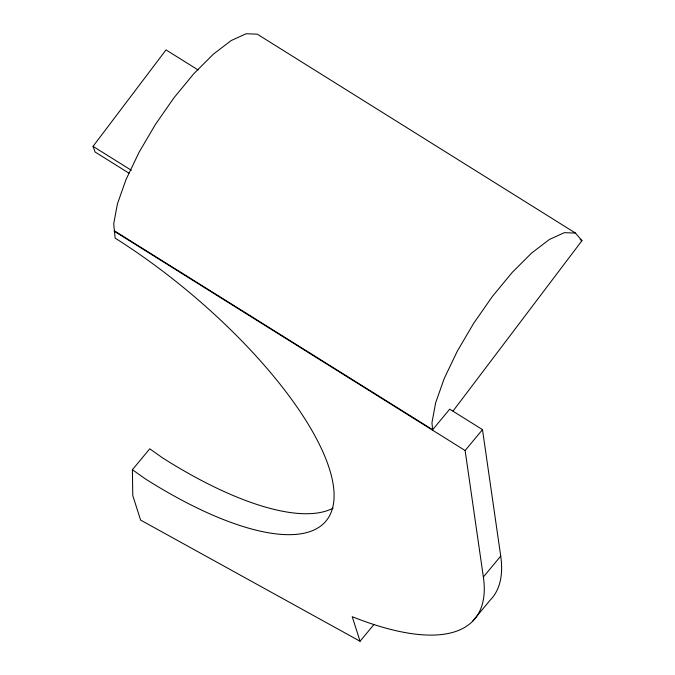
<?xml version="1.0" encoding="UTF-8"?>
<svg xmlns="http://www.w3.org/2000/svg" width="675" height="675" viewBox="0 0 675 675"><rect width="100%" height="100%" fill="white"/><g stroke="black" fill="none" stroke-linecap="round" stroke-linejoin="round"><path stroke-width="1.01" d="M128.917 173.154L95.091 152.01L93.04 146.357L166.025 49.899L198.07 69.93M453.018 411.075L581.96 240.68L575.463 233.061L257.234 34.155L246.113 33.75L231.137 40.584L213.317 54.194L193.868 73.642L174.116 97.613L155.41 124.462L139.025 152.373L126.073 179.432L117.442 203.808L113.712 223.822L115.147 238.132A253.724 88.56 39.7 0 1 333.526 486.911A253.724 88.56 39.7 0 1 145.454 478.955L132.401 469.724L149.749 448.816L162.802 458.038A253.724 88.56 39.7 0 0 333.07 508.182M114.412 230.816L432.641 429.73L449.719 409.151L482.482 429.629L500.723 556.099A299.573 104.566 39.7 0 1 490.16 600.142L472.804 621.051M374.077 624.358L360.062 641.25L352.223 616.697A299.573 104.566 39.7 0 0 483.368 577.007L465.126 450.537L482.482 429.629M483.368 577.007L500.723 556.099M575.463 233.061L564.342 232.664L549.357 239.498L531.537 253.1L512.089 272.557L492.337 296.519L473.639 323.376L457.245 351.287L444.293 378.346L435.662 402.722L431.941 422.736L432.641 429.73M360.062 641.25L140.611 520.087L132.773 495.534L132.401 469.724M580.171 239.558L581.96 240.68M93.04 146.357L131.321 170.277M114.142 231.145L465.126 450.537"/></g></svg>
